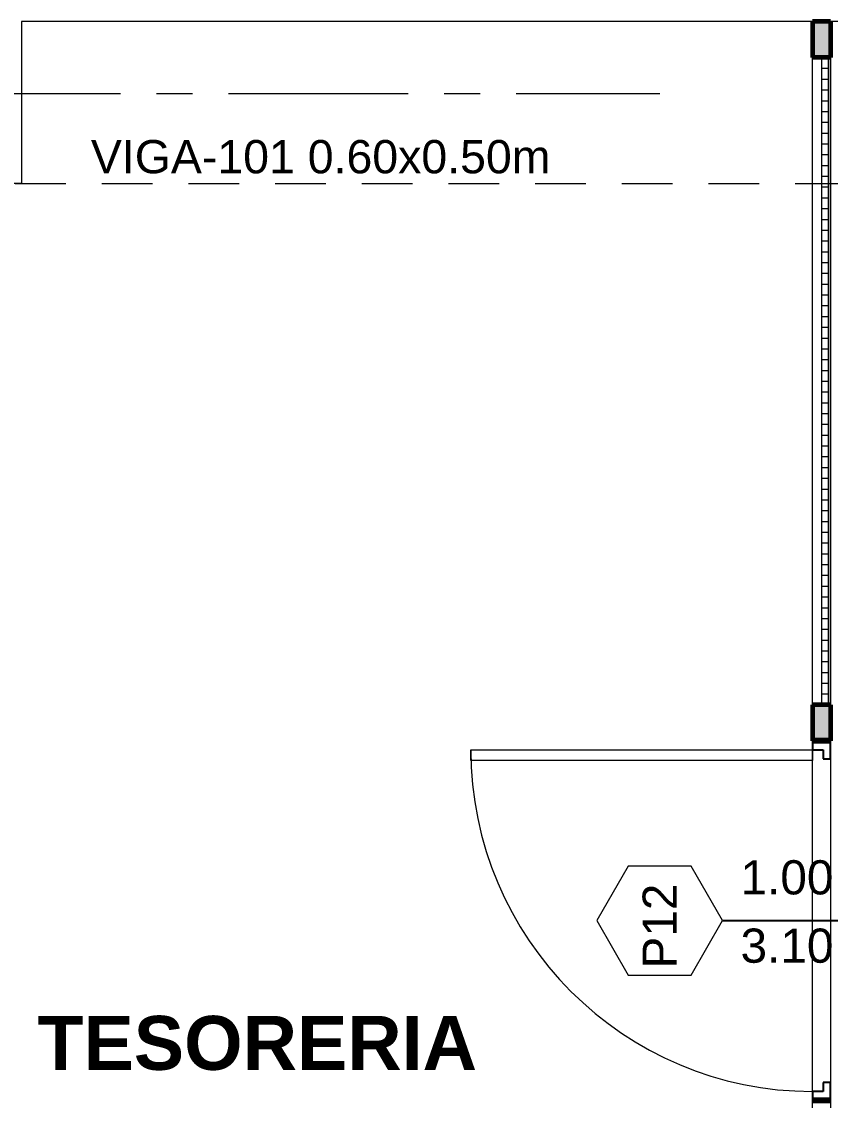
# Model space of a CAD drawing. Header units: inches. Extents: x -38 to 5698, y -33 to 92.
# Drawn here: x 102.57 to 104.82, y 14.35 to 17.35 of the extents above; entities that cross this region are included whole.
import ezdxf

# ---------------------------------------------------------------- set-up
doc = ezdxf.new("R2010")
doc.units = ezdxf.units.IN
doc.header["$MEASUREMENT"] = 0
doc.set_wipeout_variables(frame=1)
for name, pattern in [('Hidden Line', [0.195611, 0.141111, -0.0545]), ('Punto & Raya', [0.65, 0.5, -0.075, 0, -0.075]), ('Wipeout_Contour', [1, 0, -1])]:
    doc.linetypes.add(name, pattern=pattern)
for name, color, linetype in [('02 _ ARQ _ ALB _ Ejes Generales', 7, 'Continuous'), ('02 _ ARQ _ ALB _ Muros Interiores', 7, 'Continuous'), ('02 _ ARQ _ ZON _ Espacio.3D', 7, 'Continuous'), ('08 _ STR _ EXT _ 09 Vigas', 7, 'Continuous'), ('Acabado - Muros', 7, 'Continuous'), ('Notas - Etiquetas', 251, 'Continuous')]:
    doc.layers.add(name, color=color, linetype=linetype)
doc.styles.add('Estilo_Generado_1', font='swisseb.ttf')
doc.styles.add('Estilo_Generado_4', font='swisse.ttf')

msp = doc.modelspace()

# ---------------------------------------------------------------- linework, layer by layer
at = {"layer": '02 _ ARQ _ ALB _ Ejes Generales', "color": 252, "linetype": 'Punto & Raya', "lineweight": 13}
msp.add_line((98.3454, 17.15), (104.3454, 17.15), dxfattribs=at)
at = {"layer": '02 _ ARQ _ ALB _ Muros Interiores', "color": 7, "linetype": 'Continuous', "lineweight": 80}
for p, q in [((104.8201, 15.35), (104.7701, 15.35)), ((104.8201, 15.35), (104.7701, 15.35)), ((104.8201, 15.35), (104.7701, 15.35)), ((104.8201, 14.3497), (104.7701, 14.3497)), ((104.8201, 14.3497), (104.7701, 14.3497)), ((104.8201, 14.3497), (104.7701, 14.3497))]:
    msp.add_line(p, q, dxfattribs=at)
at = {"layer": '02 _ ARQ _ ALB _ Muros Interiores', "color": 165, "linetype": 'Continuous', "lineweight": 25}
for p, q in [((104.8201, 15.35), (104.7701, 15.35)), ((104.7701, 15.35), (104.7701, 15.325)), ((104.8201, 15.3), (104.8201, 15.35)), ((104.7701, 15.325), (104.8001, 15.325)), ((104.8001, 15.325), (104.8001, 15.3)), ((104.8001, 15.3), (104.8201, 15.3)), ((104.8001, 14.3747), (104.7701, 14.3747)), ((104.7701, 14.3747), (104.7701, 14.3497)), ((104.8201, 14.3997), (104.8001, 14.3997)), ((104.8001, 14.3997), (104.8001, 14.3747)), ((104.8201, 14.3497), (104.8201, 14.3997)), ((104.7701, 14.3497), (104.8201, 14.3497))]:
    msp.add_line(p, q, dxfattribs=at)
at = {"layer": '02 _ ARQ _ ALB _ Muros Interiores', "color": 165, "linetype": 'Continuous', "lineweight": 15}
for p, q in [((103.8198, 15.325), (104.7701, 15.325)), ((103.8198, 15.295), (103.8198, 15.325)), ((104.7701, 15.325), (104.7701, 15.295)), ((104.7701, 15.295), (103.8198, 15.295))]:
    msp.add_line(p, q, dxfattribs=at)
at = {"layer": '02 _ ARQ _ ALB _ Muros Interiores', "color": 152, "linetype": 'Continuous', "lineweight": 25}
msp.add_line((104.5201, 14.8498), (104.9326, 14.8498), dxfattribs=at)
at = {"layer": '02 _ ARQ _ ALB _ Muros Interiores', "color": 251, "linetype": 'Continuous', "lineweight": 13, "flags": 128}
msp.add_lwpolyline([(104.1701, 14.8498), (104.2576, 14.6983), (104.4326, 14.6983), (104.5201, 14.8498), (104.4326, 15.0014), (104.2576, 15.0014)], close=True, dxfattribs=at)
at = {"layer": '02 _ ARQ _ ALB _ Muros Interiores', "color": 7, "linetype": 'Continuous', "lineweight": 15}
msp.add_arc((104.7701, 15.325), 0.9503, 180, 270, dxfattribs=at)
at = {"layer": '02 _ ARQ _ ZON _ Espacio.3D', "color": 254, "linetype": 'Continuous', "lineweight": 0, "flags": 128}
for points in [[(104.8201, 17.35), (104.8201, 6.45), (117.6487, 6.4499), (117.6487, 7.7), (117.7931, 7.7), (117.793, 6.45), (122.1232, 6.45), (122.1232, 7.7), (122.57, 7.7), (122.57, 16.9), (122.57, 17.4), (116.67, 17.4), (116.67, 16.9), (116.07, 16.9), (116.07, 16.2999), (115.57, 16.2999), (115.57, 17.4), (112.57, 17.4), (112.57, 16.0999), (108.57, 16.0998), (108.57, 17.35)], [(104.7701, 6.45), (104.7701, 17.35), (102.57, 17.35), (102.57, 16.9), (102.07, 16.9), (102.07, 16.4), (101.82, 16.4), (101.82, 16.15), (100.8201, 16.15), (100.8201, 13.25), (101.82, 13.25), (101.82, 12), (100.8201, 12), (100.8201, 9.1), (101.82, 9.1), (101.82, 8.1), (102.07, 8.1), (102.07, 7.7), (102.47, 7.7), (102.47, 7.2), (101.57, 7.2), (101.57, 7.85), (100.82, 7.85), (100.82, 6.45)]]:
    msp.add_lwpolyline(points, close=True, dxfattribs=at)
at = {"layer": 'Acabado - Muros', "color": 7, "linetype": 'Continuous', "lineweight": 60}
for p, q in [((104.8201, 17.35), (104.7701, 17.35)), ((104.8201, 15.35), (104.7701, 15.35))]:
    msp.add_line(p, q, dxfattribs=at)

# ---------------------------------------------------------------- texts
at = {"layer": '02 _ ARQ _ ALB _ Muros Interiores', "color": 251, "lineweight": 25, "char_height": 0.095, "attachment_point": 7, "style": 'Estilo_Generado_4'}
for s, insert in [('\\A1;{\\pql;\\pt0;\\fSwis721 Ex BT|b0|i0|c0|p34;1.00\\fSwis721 Ex BT|b0|i0|c0|p34;\\A1{\\H.66x;\\S^  ;}\\fSwis721 Ex BT|b0|i0|c0|p34;\\fSwis721 Ex BT|b0|i0|c0|p34;}', (104.5701, 14.8949)), ('\\A1;{\\pql;\\pt0;\\fSwis721 Ex BT|b0|i0|c0|p34;3.10\\fSwis721 Ex BT|b0|i0|c0|p34;\\A1{\\H.66x;\\S^  ;}\\fSwis721 Ex BT|b0|i0|c0|p34;\\fSwis721 Ex BT|b0|i0|c0|p34;}', (104.5701, 14.7049))]:
    msp.add_mtext(s, dxfattribs=dict(at, insert=insert))
at = {"layer": '02 _ ARQ _ ALB _ Muros Interiores', "color": 251, "lineweight": 25, "insert": (104.3926, 14.7165), "char_height": 0.095, "attachment_point": 7, "rotation": 90, "style": 'Estilo_Generado_4'}
msp.add_mtext('\\A1;{\\pql;\\pt0;\\fSwis721 Ex BT|b0|i0|c0|p34;P12\\fSwis721 Ex BT|b0|i0|c0|p34;\\fSwis721 Ex BT|b0|i0|c0|p34;\\fSwis721 Ex BT|b0|i0|c0|p34;}', dxfattribs=at)
at = {"layer": '02 _ ARQ _ ZON _ Espacio.3D', "color": 252, "lineweight": 25, "insert": (102.6146, 14.5847), "char_height": 0.15, "attachment_point": 2, "style": 'Estilo_Generado_1'}
msp.add_mtext('\\A1;{\\pqc;\\pt0;\\fSwis721 Ex BT|b1|i0|c0|p34;UNIDAD DE TESORERIA}', dxfattribs=at)
at = {"layer": 'Notas - Etiquetas', "color": 8, "linetype": 'Continuous', "lineweight": 13, "insert": (102.7628, 16.9267), "char_height": 0.0925, "attachment_point": 7, "style": 'Estilo_Generado_4'}
msp.add_mtext('\\A1;{\\pql;\\fSwis721 Ex BT|b0|i0|c0|p34;VIGA-101\\fSwis721 Ex BT|b0|i0|c0|p34; \\fSwis721 Ex BT|b0|i0|c0|p34;0.60\\fSwis721 Ex BT|b0|i0|c0|p34;x\\fSwis721 Ex BT|b0|i0|c0|p34;0.50\\fSwis721 Ex BT|b0|i0|c0|p34;m}', dxfattribs=at)

# ---------------------------------------------------------------- next in the draw order: wipeouts: each hides what was drawn before it
at = {"color": 254, "linetype": 'Wipeout_Contour', "lineweight": 0, "ltscale": 3266.073751}
msp.add_wipeout([(104.8201, 17.25), (104.7701, 17.25), (104.7701, 15.45), (104.8201, 15.45)], dxfattribs=at).dxf.layer = 'Acabado - Muros'

# ---------------------------------------------------------------- next in the draw order: linework, layer by layer
at = {"layer": 'Acabado - Muros', "color": 7, "linetype": 'Continuous', "lineweight": 60}
for p, q in [((104.7701, 17.35), (104.7701, 17.25)), ((104.7701, 15.45), (104.7701, 15.35))]:
    msp.add_line(p, q, dxfattribs=at)
at = {"layer": 'Acabado - Muros', "color": 251, "linetype": 'Continuous', "lineweight": 13, "flags": 128}
for points in [[(104.7701, 15.45), (104.7701, 17.25)], [(104.8201, 15.45), (104.8201, 17.25)]]:
    msp.add_lwpolyline(points, dxfattribs=at)

# ---------------------------------------------------------------- next in the draw order: wipeouts: each hides what was drawn before it
at = {"color": 254, "linetype": 'Wipeout_Contour', "lineweight": 0, "ltscale": 3266.113741}
msp.add_wipeout([(104.8151, 17.25), (104.7951, 17.25), (104.7951, 15.45), (104.8151, 15.45)], dxfattribs=at).dxf.layer = 'Acabado - Muros'

# ---------------------------------------------------------------- next in the draw order: hatches: boundary and pattern name
at = {"layer": 'Acabado - Muros', "linetype": 'Continuous', "lineweight": 0}
for points in [[(104.8201, 17.25), (104.8201, 17.35), (104.7701, 17.35), (104.7701, 17.25)], [(104.8201, 15.45), (104.7701, 15.45), (104.7701, 15.35), (104.8201, 15.35)]]:
    msp.add_hatch(color=254, dxfattribs=at).paths.add_polyline_path(points)
h = msp.add_hatch(dxfattribs=at)
h.set_pattern_fill('CONTRACHAPADO_0002', color=254, style=0, pattern_type=2)
h.set_pattern_definition([(0, (92.500015, 3e-09), (0, 0.03), [])])
h.paths.add_polyline_path([(104.8151, 17.25), (104.7951, 17.25), (104.7951, 15.45), (104.8151, 15.45)])

# ---------------------------------------------------------------- next in the draw order: linework, layer by layer
at = {"layer": '08 _ STR _ EXT _ 09 Vigas', "color": 251, "linetype": 'Hidden Line', "lineweight": 13}
msp.add_line((102.07, 16.9), (108.57, 16.9), dxfattribs=at)
at = {"layer": 'Acabado - Muros', "color": 7, "linetype": 'Continuous', "lineweight": 60}
for p, q in [((104.8201, 17.35), (104.8201, 17.25)), ((104.8201, 17.25), (104.7701, 17.25)), ((104.8201, 15.45), (104.7701, 15.45)), ((104.8201, 15.45), (104.8201, 15.35))]:
    msp.add_line(p, q, dxfattribs=at)
at = {"layer": 'Acabado - Muros', "color": 7, "linetype": 'Continuous', "lineweight": 13, "flags": 128}
msp.add_lwpolyline([(104.8151, 17.25), (104.7951, 17.25), (104.7951, 15.45), (104.8151, 15.45)], close=True, dxfattribs=at)

doc.saveas('drawing.dxf')
